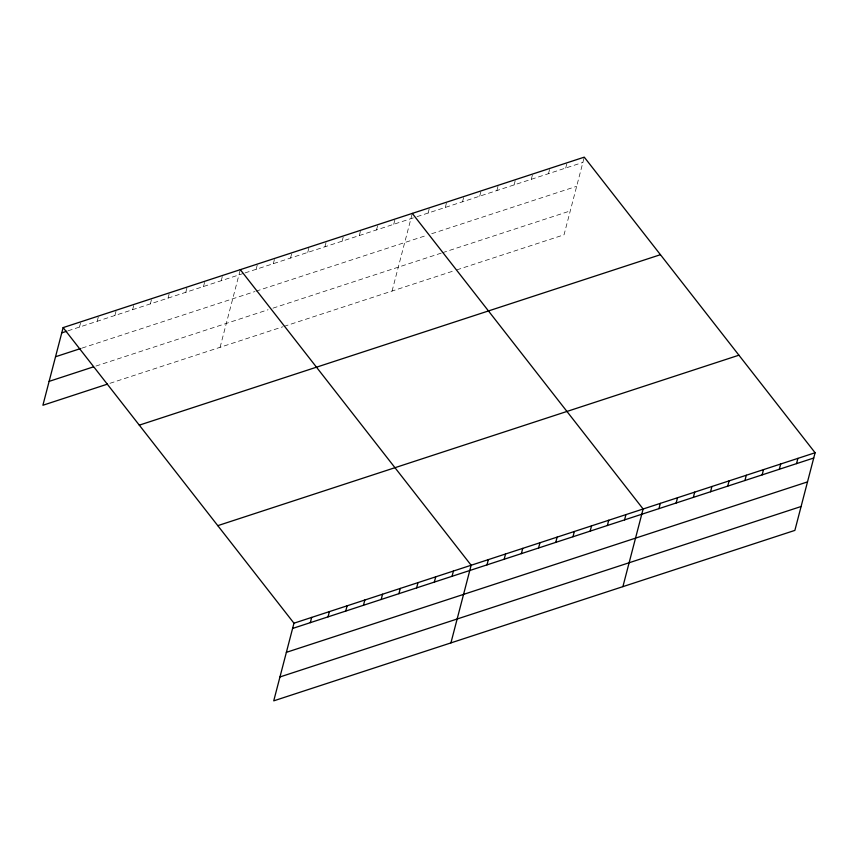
<?xml version="1.0" encoding="UTF-8"?>
<svg xmlns="http://www.w3.org/2000/svg" width="858" height="858" viewBox="0 0 858 858"><rect width="100%" height="100%" fill="white"/><g stroke="black" fill="none" stroke-linecap="round" stroke-linejoin="round"><path stroke-width="0.64" stroke-dasharray="4.29 3.22" d="M79.472 327.07L80.845 321.814M97.19 321.278L98.563 316.012M114.908 315.487L116.28 310.221M132.625 309.684L133.998 304.429M150.354 303.893L151.448 299.678M168.071 298.101L169.434 292.835M185.789 292.299L187.162 287.044M203.507 286.508L204.88 281.242M221.225 280.716L222.597 275.45M220.088 347.297L240.036 270.71M256.145 269.294L257.507 264.028M273.337 263.663L274.71 258.408M290.54 258.043L291.902 252.778M307.732 252.413L308.826 248.209M324.935 246.793L326.297 241.527M342.127 241.162L343.5 235.907M359.33 235.542L360.692 230.276M376.523 229.923L377.617 225.708M393.725 224.292L395.088 219.026M392.063 291.055L412.29 213.406M428.121 213.041L429.483 207.786M445.313 207.422L446.407 203.207M462.516 201.791L463.878 196.536M479.708 196.171L481.081 190.905M496.911 190.54L498.273 185.285M514.103 184.92L515.197 180.706M531.306 179.29L532.668 174.035M548.498 173.67L549.871 168.404M565.701 168.05L567.074 162.784M583.987 158.215L564.038 234.802L455.941 270.163M68.082 330.802L243.854 273.305M245.088 272.908L415.83 217.063M417.063 216.656L582.893 162.419M82.111 348.058L254.837 291.57M256.059 291.173L426.812 235.328M431.724 233.719L576.673 186.304M95.946 366.055L268.071 309.749M272.994 308.151L441.28 253.099M442.514 252.702L570.259 210.918M109.974 383.311L282.732 326.812M283.966 326.405L454.708 270.56"/><path stroke-width="1.29" d="M63.127 327.606L293.962 623.198L273.734 700.847L794.873 530.394L815.1 452.745L584.266 157.153L63.127 327.606L42.9 405.255L107.443 384.137M310.306 622.661L311.679 617.395M328.024 616.87L329.397 611.604M345.742 611.068L347.115 605.812M363.46 605.276L364.832 600.01M381.188 599.485L382.55 594.219M398.906 593.682L400.268 588.427M416.623 587.891L417.996 582.625M434.341 582.099L435.714 576.833M452.059 576.297L453.432 571.042M450.922 642.889L471.149 565.24L240.315 269.659M486.979 564.875L488.341 559.62M504.172 559.255L505.544 553.989M521.374 553.635L522.736 548.369M538.567 548.005L539.939 542.739M555.77 542.385L557.132 537.119M572.962 536.754L574.334 531.499M590.165 531.134L591.527 525.868M607.357 525.504L608.73 520.248M624.56 519.884L625.922 514.618M622.897 586.647L643.125 508.998L412.29 213.406M658.955 508.633L660.317 503.367M676.147 503.002L677.52 497.747M693.35 497.383L694.712 492.117M710.542 491.763L711.915 486.497M727.745 486.132L729.107 480.866M744.937 480.512L746.31 475.246M762.14 474.882L763.502 469.626M779.332 469.262L780.705 463.996M796.535 463.631L797.897 458.376M61.755 332.872L66.817 331.209M55.534 356.756L80.845 348.477M49.12 381.37L93.415 366.881M139.296 425.15L660.445 254.697M217.782 525.654L738.92 355.201M293.962 623.198L815.1 452.745M292.589 628.453L813.727 458.011M286.368 652.348L807.507 481.896M279.955 676.951L801.093 506.51"/></g></svg>
